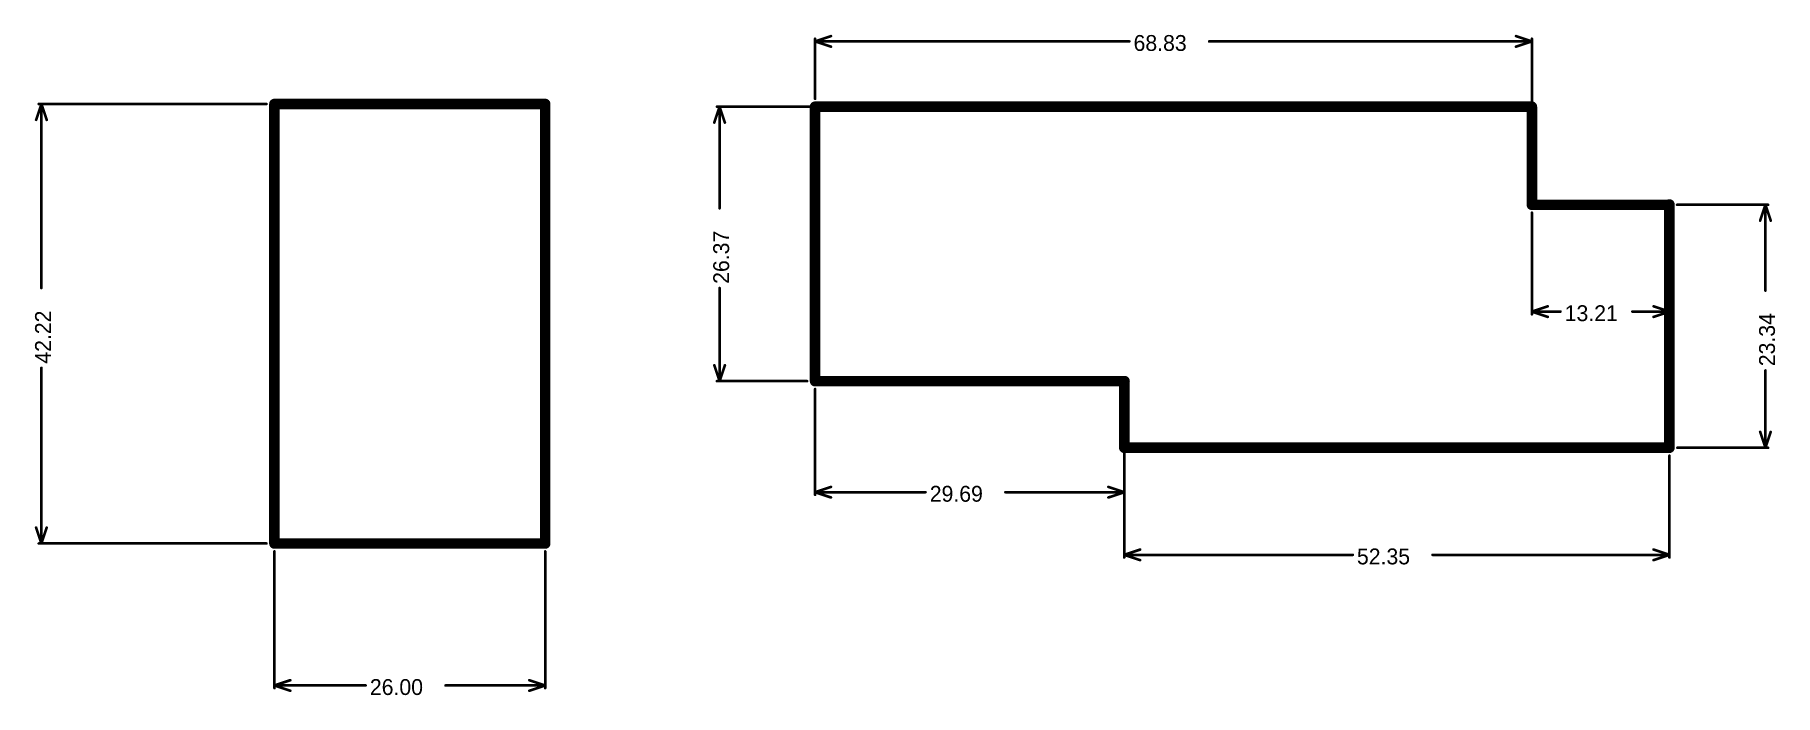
# Model space of a CAD drawing. Extents: x 37.45 to 44.03, y 21.67 to 24.17.
import ezdxf

# ---------------------------------------------------------------- set-up
doc = ezdxf.new("R2010")
doc.units = 0
doc.header["$MEASUREMENT"] = 0
doc.layers.add('TOPOVERLAY', color=2, linetype='CONTINUOUS')

msp = doc.modelspace()

# ---------------------------------------------------------------- linework, layer by layer
at = {"layer": 'TOPOVERLAY'}
for points, const_width in [([(40.3959, 24.1441), (40.4559, 24.1641)], 0.01), ([(40.3959, 23.9271), (40.3959, 24.1541)], 0.01), ([(40.3959, 24.1441), (41.584, 24.1441)], 0.01), ([(40.3959, 24.1441), (40.4559, 24.1241)], 0.01), ([(41.8859, 24.1441), (43.1059, 24.1441)], 0.01), ([(43.0459, 24.1641), (43.1059, 24.1441)], 0.01), ([(43.0459, 24.1241), (43.1059, 24.1441)], 0.01), ([(43.1059, 23.5561), (43.1059, 24.1541)], 0.01), ([(37.4509, 23.8473), (37.4709, 23.9073)], 0.01), ([(37.4609, 23.9073), (38.3219, 23.9073)], 0.01), ([(37.4709, 23.2111), (37.4709, 23.9073)], 0.01), ([(37.4709, 23.9073), (37.4909, 23.8473)], 0.01), ([(38.3519, 23.9073), (38.9019, 23.9073)], 0.04), ([(38.3519, 22.2451), (38.3519, 23.9073)], 0.04), ([(38.9089, 23.9073), (39.3756, 23.9073)], 0.04), ([(39.3756, 22.2451), (39.3756, 23.9073)], 0.04), ([(40.0149, 23.8371), (40.0349, 23.8971)], 0.01), ([(40.0249, 23.8971), (40.5679, 23.8971)], 0.01), ([(40.0349, 23.513), (40.0349, 23.8971)], 0.01), ([(40.0349, 23.8971), (40.0549, 23.8371)], 0.01), ([(40.3959, 23.8971), (40.5939, 23.8971)], 0.04), ([(40.3959, 22.8591), (40.3959, 23.8971)], 0.04), ([(40.5979, 23.8971), (43.1059, 23.8971)], 0.04), ([(43.1059, 23.5261), (43.1059, 23.8971)], 0.04), ([(43.1059, 23.5261), (43.6249, 23.5261)], 0.04), ([(43.1059, 23.1121), (43.1059, 23.4961)], 0.01), ([(43.6259, 22.6071), (43.6259, 23.5271)], 0.04), ([(43.6259, 23.1121), (43.6259, 23.4971)], 0.01), ([(43.6549, 23.5261), (43.9989, 23.5261)], 0.01), ([(43.9689, 23.4661), (43.9889, 23.5261)], 0.01), ([(43.9889, 23.2015), (43.9889, 23.5261)], 0.01), ([(43.9889, 23.5261), (44.0089, 23.4661)], 0.01), ([(40.0349, 22.8591), (40.0349, 23.2111)], 0.01), ([(43.1059, 23.1221), (43.1659, 23.1421)], 0.01), ([(43.1059, 23.1221), (43.214, 23.1221)], 0.01), ([(43.1059, 23.1221), (43.1659, 23.1021)], 0.01), ([(43.4859, 23.1221), (43.6259, 23.1221)], 0.01), ([(43.5659, 23.1421), (43.6259, 23.1221)], 0.01), ([(43.5659, 23.1021), (43.6259, 23.1221)], 0.01), ([(37.4709, 22.2451), (37.4709, 22.9092)], 0.01), ([(40.0149, 22.9191), (40.0349, 22.8591)], 0.01), ([(40.0349, 22.8591), (40.0549, 22.9191)], 0.01), ([(43.9889, 22.6071), (43.9889, 22.8996)], 0.01), ([(40.0249, 22.8591), (40.3659, 22.8591)], 0.01), ([(40.3959, 22.8591), (41.5659, 22.8591)], 0.04), ([(40.3959, 22.4291), (40.3959, 22.8291)], 0.01), ([(41.5649, 22.6071), (41.5649, 22.8581)], 0.04), ([(41.5649, 22.1921), (41.5649, 22.8281)], 0.01), ([(43.9689, 22.6671), (43.9889, 22.6071)], 0.01), ([(43.9889, 22.6071), (44.0089, 22.6671)], 0.01), ([(41.5649, 22.6071), (41.9049, 22.6071)], 0.04), ([(41.5649, 22.4291), (41.5649, 22.5771)], 0.01), ([(41.9049, 22.6071), (43.6259, 22.6071)], 0.04), ([(43.6259, 22.1921), (43.6259, 22.5771)], 0.01), ([(43.6559, 22.6071), (43.9989, 22.6071)], 0.01), ([(40.3959, 22.4391), (40.4559, 22.4591)], 0.01), ([(40.3959, 22.4391), (40.8135, 22.4391)], 0.01), ([(40.3959, 22.4391), (40.4559, 22.4191)], 0.01), ([(41.1154, 22.4391), (41.5649, 22.4391)], 0.01), ([(41.5049, 22.4591), (41.5649, 22.4391)], 0.01), ([(41.5049, 22.4191), (41.5649, 22.4391)], 0.01), ([(37.4509, 22.3051), (37.4709, 22.2451)], 0.01), ([(37.4709, 22.2451), (37.4909, 22.3051)], 0.01), ([(37.4609, 22.2451), (38.3219, 22.2451)], 0.01), ([(38.3519, 22.2451), (39.3756, 22.2451)], 0.04), ([(38.3519, 21.6981), (38.3519, 22.2151)], 0.01), ([(39.3756, 21.6981), (39.3756, 22.2151)], 0.01), ([(41.5649, 22.2021), (41.6249, 22.2221)], 0.01), ([(41.5649, 22.2021), (42.4285, 22.2021)], 0.01), ([(41.5649, 22.2021), (41.6249, 22.1821)], 0.01), ([(42.7304, 22.2021), (43.6259, 22.2021)], 0.01), ([(43.5659, 22.2221), (43.6259, 22.2021)], 0.01), ([(43.5659, 22.1821), (43.6259, 22.2021)], 0.01), ([(38.3519, 21.7081), (38.4119, 21.7281)], 0.01), ([(39.3156, 21.7281), (39.3756, 21.7081)], 0.01), ([(38.3519, 21.7081), (38.6968, 21.7081)], 0.01), ([(38.3519, 21.7081), (38.4119, 21.6881)], 0.01), ([(38.9987, 21.7081), (39.3756, 21.7081)], 0.01), ([(39.3156, 21.6881), (39.3756, 21.7081)], 0.01)]:
    msp.add_lwpolyline(points, dxfattribs=dict(at, const_width=const_width))
for points, const_width in [([(40.3934, 24.1541, 1), (40.3984, 24.1541, 1)], 0.005), ([(40.3934, 24.1441, 1), (40.3984, 24.1441, 1)], 0.005), ([(40.3934, 24.1441, 1), (40.3984, 24.1441, 1)], 0.005), ([(40.3934, 24.1441, 1), (40.3984, 24.1441, 1)], 0.005), ([(40.4534, 24.1641, 1), (40.4584, 24.1641, 1)], 0.005), ([(41.5815, 24.1441, 1), (41.5865, 24.1441, 1)], 0.005), ([(41.8834, 24.1441, 1), (41.8884, 24.1441, 1)], 0.005), ([(43.0434, 24.1641, 1), (43.0484, 24.1641, 1)], 0.005), ([(43.1034, 24.1541, 1), (43.1084, 24.1541, 1)], 0.005), ([(43.1034, 24.1441, 1), (43.1084, 24.1441, 1)], 0.005), ([(43.1034, 24.1441, 1), (43.1084, 24.1441, 1)], 0.005), ([(43.1034, 24.1441, 1), (43.1084, 24.1441, 1)], 0.005), ([(40.4534, 24.1241, 1), (40.4584, 24.1241, 1)], 0.005), ([(43.0434, 24.1241, 1), (43.0484, 24.1241, 1)], 0.005), ([(37.4584, 23.9073, 1), (37.4634, 23.9073, 1)], 0.005), ([(37.4684, 23.9073, 1), (37.4734, 23.9073, 1)], 0.005), ([(37.4684, 23.9073, 1), (37.4734, 23.9073, 1)], 0.005), ([(37.4684, 23.9073, 1), (37.4734, 23.9073, 1)], 0.005), ([(38.3194, 23.9073, 1), (38.3244, 23.9073, 1)], 0.005), ([(38.3419, 23.9073, 1), (38.3619, 23.9073, 1)], 0.02), ([(38.3419, 23.9073, 1), (38.3619, 23.9073, 1)], 0.02), ([(38.8919, 23.9073, 1), (38.9119, 23.9073, 1)], 0.02), ([(38.8989, 23.9073, 1), (38.9189, 23.9073, 1)], 0.02), ([(39.3656, 23.9073, 1), (39.3856, 23.9073, 1)], 0.02), ([(39.3656, 23.9073, 1), (39.3856, 23.9073, 1)], 0.02), ([(40.0224, 23.8971, 1), (40.0274, 23.8971, 1)], 0.005), ([(40.0324, 23.8971, 1), (40.0374, 23.8971, 1)], 0.005), ([(40.0324, 23.8971, 1), (40.0374, 23.8971, 1)], 0.005), ([(40.0324, 23.8971, 1), (40.0374, 23.8971, 1)], 0.005), ([(40.3859, 23.8971, 1), (40.4059, 23.8971, 1)], 0.02), ([(40.3859, 23.8971, 1), (40.4059, 23.8971, 1)], 0.02), ([(40.3934, 23.9271, 1), (40.3984, 23.9271, 1)], 0.005), ([(40.5654, 23.8971, 1), (40.5704, 23.8971, 1)], 0.005), ([(40.5839, 23.8971, 1), (40.6039, 23.8971, 1)], 0.02), ([(40.5879, 23.8971, 1), (40.6079, 23.8971, 1)], 0.02), ([(43.0959, 23.8971, 1), (43.1159, 23.8971, 1)], 0.02), ([(43.0959, 23.8971, 1), (43.1159, 23.8971, 1)], 0.02), ([(37.4484, 23.8473, 1), (37.4534, 23.8473, 1)], 0.005), ([(37.4884, 23.8473, 1), (37.4934, 23.8473, 1)], 0.005), ([(40.0124, 23.8371, 1), (40.0174, 23.8371, 1)], 0.005), ([(40.0524, 23.8371, 1), (40.0574, 23.8371, 1)], 0.005), ([(43.1034, 23.5561, 1), (43.1084, 23.5561, 1)], 0.005), ([(40.0324, 23.513, 1), (40.0374, 23.513, 1)], 0.005), ([(43.0959, 23.5261, 1), (43.1159, 23.5261, 1)], 0.02), ([(43.0959, 23.5261, 1), (43.1159, 23.5261, 1)], 0.02), ([(43.1034, 23.4961, 1), (43.1084, 23.4961, 1)], 0.005), ([(43.6149, 23.5261, 1), (43.6349, 23.5261, 1)], 0.02), ([(43.6159, 23.5271, 1), (43.6359, 23.5271, 1)], 0.02), ([(43.6234, 23.4971, 1), (43.6284, 23.4971, 1)], 0.005), ([(43.6524, 23.5261, 1), (43.6574, 23.5261, 1)], 0.005), ([(43.9864, 23.5261, 1), (43.9914, 23.5261, 1)], 0.005), ([(43.9864, 23.5261, 1), (43.9914, 23.5261, 1)], 0.005), ([(43.9864, 23.5261, 1), (43.9914, 23.5261, 1)], 0.005), ([(43.9964, 23.5261, 1), (44.0014, 23.5261, 1)], 0.005), ([(43.9664, 23.4661, 1), (43.9714, 23.4661, 1)], 0.005), ([(44.0064, 23.4661, 1), (44.0114, 23.4661, 1)], 0.005), ([(37.4684, 23.2111, 1), (37.4734, 23.2111, 1)], 0.005), ([(40.0324, 23.2111, 1), (40.0374, 23.2111, 1)], 0.005), ([(43.9864, 23.2015, 1), (43.9914, 23.2015, 1)], 0.005), ([(43.1034, 23.1221, 1), (43.1084, 23.1221, 1)], 0.005), ([(43.1034, 23.1221, 1), (43.1084, 23.1221, 1)], 0.005), ([(43.1034, 23.1221, 1), (43.1084, 23.1221, 1)], 0.005), ([(43.1034, 23.1121, 1), (43.1084, 23.1121, 1)], 0.005), ([(43.1634, 23.1421, 1), (43.1684, 23.1421, 1)], 0.005), ([(43.1634, 23.1021, 1), (43.1684, 23.1021, 1)], 0.005), ([(43.2115, 23.1221, 1), (43.2165, 23.1221, 1)], 0.005), ([(43.4834, 23.1221, 1), (43.4884, 23.1221, 1)], 0.005), ([(43.5634, 23.1421, 1), (43.5684, 23.1421, 1)], 0.005), ([(43.5634, 23.1021, 1), (43.5684, 23.1021, 1)], 0.005), ([(43.6234, 23.1221, 1), (43.6284, 23.1221, 1)], 0.005), ([(43.6234, 23.1221, 1), (43.6284, 23.1221, 1)], 0.005), ([(43.6234, 23.1221, 1), (43.6284, 23.1221, 1)], 0.005), ([(43.6234, 23.1121, 1), (43.6284, 23.1121, 1)], 0.005), ([(37.4684, 22.9092, 1), (37.4734, 22.9092, 1)], 0.005), ([(40.0124, 22.9191, 1), (40.0174, 22.9191, 1)], 0.005), ([(40.0524, 22.9191, 1), (40.0574, 22.9191, 1)], 0.005), ([(43.9864, 22.8996, 1), (43.9914, 22.8996, 1)], 0.005), ([(40.0224, 22.8591, 1), (40.0274, 22.8591, 1)], 0.005), ([(40.0324, 22.8591, 1), (40.0374, 22.8591, 1)], 0.005), ([(40.0324, 22.8591, 1), (40.0374, 22.8591, 1)], 0.005), ([(40.0324, 22.8591, 1), (40.0374, 22.8591, 1)], 0.005), ([(40.3634, 22.8591, 1), (40.3684, 22.8591, 1)], 0.005), ([(40.3859, 22.8591, 1), (40.4059, 22.8591, 1)], 0.02), ([(40.3859, 22.8591, 1), (40.4059, 22.8591, 1)], 0.02), ([(40.3934, 22.8291, 1), (40.3984, 22.8291, 1)], 0.005), ([(41.5549, 22.8581, 1), (41.5749, 22.8581, 1)], 0.02), ([(41.5559, 22.8591, 1), (41.5759, 22.8591, 1)], 0.02), ([(41.5624, 22.8281, 1), (41.5674, 22.8281, 1)], 0.005), ([(43.9664, 22.6671, 1), (43.9714, 22.6671, 1)], 0.005), ([(44.0064, 22.6671, 1), (44.0114, 22.6671, 1)], 0.005), ([(41.5549, 22.6071, 1), (41.5749, 22.6071, 1)], 0.02), ([(41.5549, 22.6071, 1), (41.5749, 22.6071, 1)], 0.02), ([(41.5624, 22.5771, 1), (41.5674, 22.5771, 1)], 0.005), ([(41.8949, 22.6071, 1), (41.9149, 22.6071, 1)], 0.02), ([(41.8949, 22.6071, 1), (41.9149, 22.6071, 1)], 0.02), ([(43.6159, 22.6071, 1), (43.6359, 22.6071, 1)], 0.02), ([(43.6159, 22.6071, 1), (43.6359, 22.6071, 1)], 0.02), ([(43.6234, 22.5771, 1), (43.6284, 22.5771, 1)], 0.005), ([(43.6534, 22.6071, 1), (43.6584, 22.6071, 1)], 0.005), ([(43.9864, 22.6071, 1), (43.9914, 22.6071, 1)], 0.005), ([(43.9864, 22.6071, 1), (43.9914, 22.6071, 1)], 0.005), ([(43.9864, 22.6071, 1), (43.9914, 22.6071, 1)], 0.005), ([(43.9964, 22.6071, 1), (44.0014, 22.6071, 1)], 0.005), ([(40.3934, 22.4391, 1), (40.3984, 22.4391, 1)], 0.005), ([(40.3934, 22.4391, 1), (40.3984, 22.4391, 1)], 0.005), ([(40.3934, 22.4391, 1), (40.3984, 22.4391, 1)], 0.005), ([(40.4534, 22.4591, 1), (40.4584, 22.4591, 1)], 0.005), ([(40.811, 22.4391, 1), (40.816, 22.4391, 1)], 0.005), ([(41.1129, 22.4391, 1), (41.1179, 22.4391, 1)], 0.005), ([(41.5024, 22.4591, 1), (41.5074, 22.4591, 1)], 0.005), ([(41.5624, 22.4391, 1), (41.5674, 22.4391, 1)], 0.005), ([(41.5624, 22.4391, 1), (41.5674, 22.4391, 1)], 0.005), ([(41.5624, 22.4391, 1), (41.5674, 22.4391, 1)], 0.005), ([(40.3934, 22.4291, 1), (40.3984, 22.4291, 1)], 0.005), ([(40.4534, 22.4191, 1), (40.4584, 22.4191, 1)], 0.005), ([(41.5024, 22.4191, 1), (41.5074, 22.4191, 1)], 0.005), ([(41.5624, 22.4291, 1), (41.5674, 22.4291, 1)], 0.005), ([(37.4484, 22.3051, 1), (37.4534, 22.3051, 1)], 0.005), ([(37.4884, 22.3051, 1), (37.4934, 22.3051, 1)], 0.005), ([(37.4584, 22.2451, 1), (37.4634, 22.2451, 1)], 0.005), ([(37.4684, 22.2451, 1), (37.4734, 22.2451, 1)], 0.005), ([(37.4684, 22.2451, 1), (37.4734, 22.2451, 1)], 0.005), ([(37.4684, 22.2451, 1), (37.4734, 22.2451, 1)], 0.005), ([(38.3194, 22.2451, 1), (38.3244, 22.2451, 1)], 0.005), ([(38.3419, 22.2451, 1), (38.3619, 22.2451, 1)], 0.02), ([(38.3419, 22.2451, 1), (38.3619, 22.2451, 1)], 0.02), ([(39.3656, 22.2451, 1), (39.3856, 22.2451, 1)], 0.02), ([(39.3656, 22.2451, 1), (39.3856, 22.2451, 1)], 0.02), ([(38.3494, 22.2151, 1), (38.3544, 22.2151, 1)], 0.005), ([(39.3731, 22.2151, 1), (39.3781, 22.2151, 1)], 0.005), ([(41.5624, 22.2021, 1), (41.5674, 22.2021, 1)], 0.005), ([(41.5624, 22.2021, 1), (41.5674, 22.2021, 1)], 0.005), ([(41.5624, 22.2021, 1), (41.5674, 22.2021, 1)], 0.005), ([(41.5624, 22.1921, 1), (41.5674, 22.1921, 1)], 0.005), ([(41.6224, 22.2221, 1), (41.6274, 22.2221, 1)], 0.005), ([(41.6224, 22.1821, 1), (41.6274, 22.1821, 1)], 0.005), ([(42.426, 22.2021, 1), (42.431, 22.2021, 1)], 0.005), ([(42.7279, 22.2021, 1), (42.7329, 22.2021, 1)], 0.005), ([(43.5634, 22.2221, 1), (43.5684, 22.2221, 1)], 0.005), ([(43.5634, 22.1821, 1), (43.5684, 22.1821, 1)], 0.005), ([(43.6234, 22.2021, 1), (43.6284, 22.2021, 1)], 0.005), ([(43.6234, 22.2021, 1), (43.6284, 22.2021, 1)], 0.005), ([(43.6234, 22.2021, 1), (43.6284, 22.2021, 1)], 0.005), ([(43.6234, 22.1921, 1), (43.6284, 22.1921, 1)], 0.005), ([(38.4094, 21.7281, 1), (38.4144, 21.7281, 1)], 0.005), ([(39.3131, 21.7281, 1), (39.3181, 21.7281, 1)], 0.005), ([(38.3494, 21.7081, 1), (38.3544, 21.7081, 1)], 0.005), ([(38.3494, 21.7081, 1), (38.3544, 21.7081, 1)], 0.005), ([(38.3494, 21.7081, 1), (38.3544, 21.7081, 1)], 0.005), ([(38.3494, 21.6981, 1), (38.3544, 21.6981, 1)], 0.005), ([(38.4094, 21.6881, 1), (38.4144, 21.6881, 1)], 0.005), ([(38.6943, 21.7081, 1), (38.6993, 21.7081, 1)], 0.005), ([(38.9962, 21.7081, 1), (39.0012, 21.7081, 1)], 0.005), ([(39.3131, 21.6881, 1), (39.3181, 21.6881, 1)], 0.005), ([(39.3731, 21.7081, 1), (39.3781, 21.7081, 1)], 0.005), ([(39.3731, 21.7081, 1), (39.3781, 21.7081, 1)], 0.005), ([(39.3731, 21.7081, 1), (39.3781, 21.7081, 1)], 0.005), ([(39.3731, 21.6981, 1), (39.3781, 21.6981, 1)], 0.005)]:
    msp.add_lwpolyline(points, format="xyb", close=True, dxfattribs=dict(at, const_width=const_width))

# ---------------------------------------------------------------- texts
for s, p in [('68.83', (41.6, 24.1081)), ('13.21', (43.23, 23.0861)), ('29.69', (40.8295, 22.4031)), ('52.35', (42.4445, 22.1661)), ('26.00', (38.7128, 21.6721))]:
    msp.add_text(s, height=0.06, dxfattribs=at).set_placement(p)
for s, p in [('26.37', (40.0709, 23.2271)), ('42.22', (37.5069, 22.9252)), ('23.34', (44.0249, 22.9156))]:
    msp.add_text(s, height=0.06, rotation=90, dxfattribs=at).set_placement(p)

doc.saveas('drawing.dxf')
